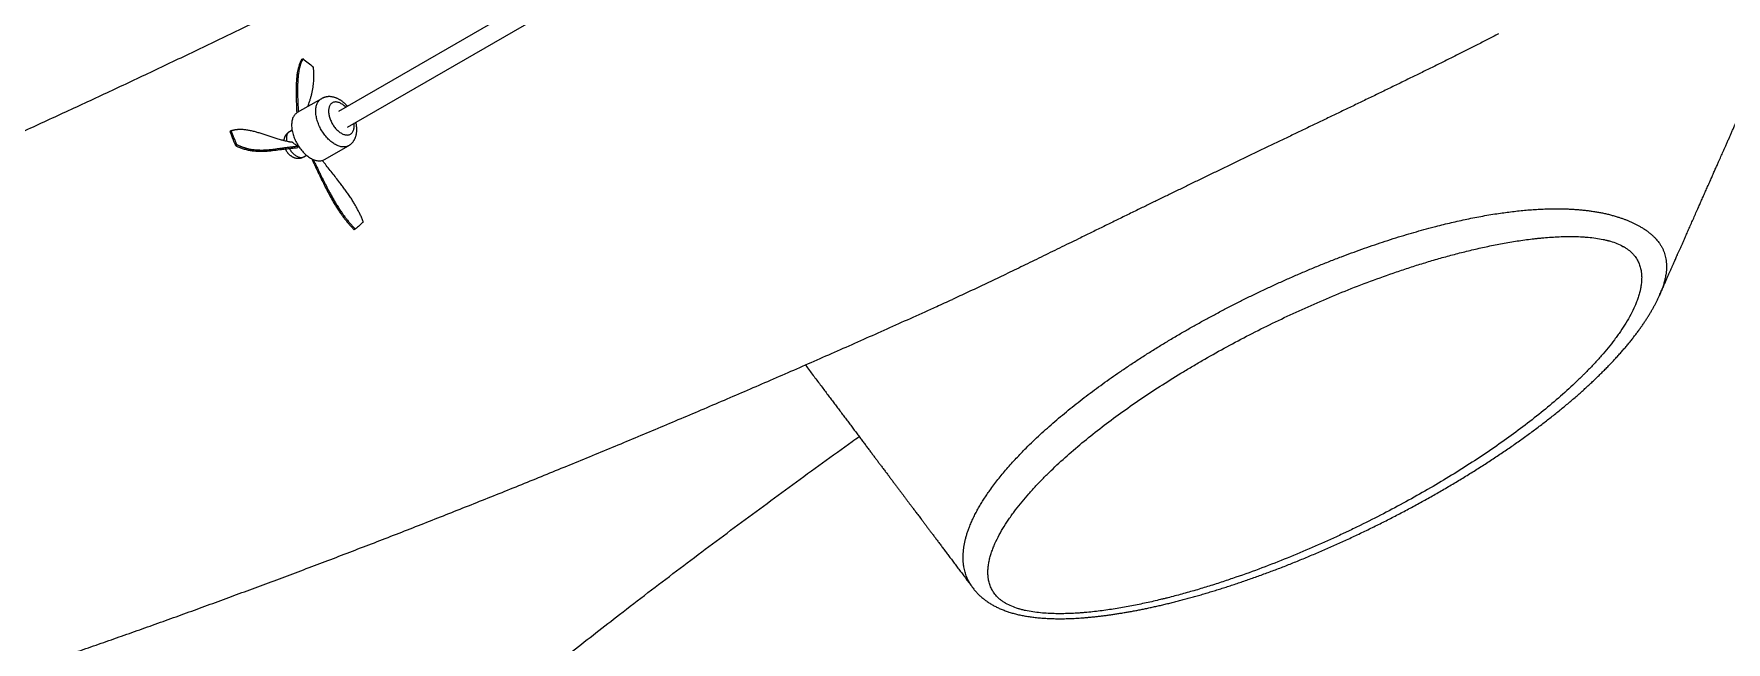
# Model space of a CAD drawing. Header units: millimetres. Extents: x 0 to 594, y 0 to 420.
# Drawn here: x 371.23 to 418, y 119.73 to 136.55 of the extents above; entities that cross this region are included whole.
import ezdxf

# ---------------------------------------------------------------- set-up
doc = ezdxf.new("R2010")
doc.units = ezdxf.units.MM

msp = doc.modelspace()

# ---------------------------------------------------------------- linework, layer by layer
at = {"color": 7, "linetype": 'Continuous', "lineweight": 25}
for p, q in [((386.891, 138.583), (379.646, 134.401)), ((379.896, 133.968), (387.156, 138.159)), ((378.669, 135.861), (378.631, 135.842)), ((379.177, 134.756), (378.509, 134.371)), ((376.689, 133.874), (376.655, 133.85)), ((378.367, 133.884), (378.292, 133.841)), ((376.845, 133.478), (376.811, 133.454)), ((378.537, 133.44), (378.522, 133.403)), ((379.259, 133.072), (379.927, 133.457)), ((378.692, 133.148), (378.767, 133.192)), ((380.119, 131.154), (380.086, 131.135)), ((416.154, 129.318), (416.153, 129.317)), ((397.181, 121.233), (397.18, 121.234))]:
    msp.add_line(p, q, dxfattribs=at)
at = {"color": 7, "linetype": 'Continuous', "lineweight": 25, "flags": 128}
for points in [[(379.062, 134.156), (379.053, 134.189), (379.045, 134.222), (379.038, 134.254), (379.032, 134.286), (379.028, 134.318), (379.025, 134.349), (379.023, 134.38), (379.022, 134.41), (379.023, 134.439), (379.024, 134.468), (379.027, 134.495), (379.031, 134.522), (379.037, 134.548), (379.043, 134.573), (379.051, 134.596), (379.06, 134.619), (379.07, 134.64), (379.082, 134.66), (379.094, 134.679), (379.107, 134.697), (379.122, 134.713), (379.137, 134.728), (379.154, 134.741), (379.171, 134.753), (379.177, 134.756)], [(378.509, 134.371), (378.503, 134.367), (378.485, 134.355), (378.469, 134.342), (378.454, 134.327), (378.439, 134.311), (378.426, 134.294), (378.413, 134.275), (378.402, 134.255), (378.392, 134.233), (378.383, 134.211), (378.375, 134.187), (378.369, 134.162), (378.363, 134.136), (378.359, 134.11), (378.356, 134.082), (378.354, 134.053), (378.354, 134.024), (378.355, 133.994), (378.357, 133.963), (378.36, 133.932), (378.364, 133.9), (378.37, 133.868), (378.377, 133.836), (378.385, 133.803), (378.394, 133.77), (378.404, 133.737), (378.416, 133.704), (378.428, 133.671), (378.442, 133.638), (378.457, 133.605), (378.472, 133.573), (378.489, 133.541), (378.507, 133.509), (378.525, 133.478), (378.544, 133.447), (378.564, 133.417), (378.585, 133.388), (378.607, 133.359), (378.629, 133.332), (378.652, 133.305), (378.675, 133.279), (378.699, 133.254), (378.723, 133.231), (378.748, 133.208), (378.772, 133.187), (378.798, 133.167), (378.823, 133.148), (378.849, 133.131), (378.874, 133.115), (378.9, 133.1), (378.925, 133.087), (378.951, 133.075), (378.976, 133.065), (379.001, 133.056), (379.026, 133.049), (379.051, 133.044), (379.075, 133.04), (379.098, 133.037), (379.122, 133.036), (379.144, 133.037), (379.166, 133.04), (379.188, 133.044), (379.208, 133.049), (379.228, 133.056), (379.247, 133.065), (379.259, 133.072)], [(379.852, 134.52), (379.85, 134.523), (379.83, 134.542), (379.81, 134.56), (379.789, 134.576), (379.769, 134.592), (379.748, 134.606), (379.727, 134.618), (379.706, 134.63), (379.685, 134.639), (379.664, 134.648), (379.644, 134.654), (379.624, 134.659), (379.604, 134.663), (379.585, 134.665), (379.566, 134.665), (379.547, 134.664), (379.53, 134.661), (379.513, 134.657), (379.497, 134.651), (379.481, 134.643), (379.467, 134.634), (379.453, 134.623), (379.441, 134.611), (379.429, 134.598), (379.418, 134.583), (379.409, 134.567), (379.401, 134.549), (379.394, 134.531), (379.388, 134.511), (379.383, 134.49), (379.379, 134.469), (379.377, 134.446), (379.376, 134.422), (379.376, 134.398), (379.377, 134.373), (379.38, 134.348), (379.384, 134.322), (379.389, 134.295), (379.395, 134.269), (379.402, 134.242)], [(379.402, 134.242), (379.411, 134.215), (379.421, 134.188), (379.431, 134.161), (379.443, 134.134), (379.456, 134.107), (379.47, 134.081), (379.485, 134.055), (379.5, 134.03), (379.516, 134.006), (379.534, 133.982), (379.551, 133.959), (379.57, 133.936), (379.589, 133.915), (379.608, 133.895), (379.628, 133.876), (379.648, 133.858), (379.669, 133.841), (379.69, 133.826), (379.711, 133.812), (379.731, 133.799), (379.752, 133.788), (379.773, 133.778), (379.794, 133.77), (379.814, 133.763), (379.835, 133.758), (379.854, 133.755), (379.874, 133.753), (379.893, 133.752), (379.911, 133.754), (379.929, 133.757), (379.946, 133.761), (379.962, 133.767), (379.977, 133.775), (379.992, 133.784), (380.005, 133.794), (380.018, 133.806), (380.029, 133.82), (380.04, 133.835), (380.049, 133.851), (380.058, 133.868), (380.065, 133.887), (380.071, 133.907), (380.076, 133.927), (380.079, 133.949), (380.082, 133.972), (380.083, 133.995), (380.083, 134.02), (380.081, 134.045), (380.079, 134.07), (380.078, 134.073)], [(378.292, 133.841), (378.284, 133.836), (378.271, 133.826), (378.26, 133.816), (378.25, 133.803), (378.241, 133.79), (378.232, 133.775), (378.225, 133.758), (378.22, 133.741), (378.215, 133.722), (378.212, 133.703), (378.21, 133.682), (378.209, 133.661), (378.209, 133.639), (378.211, 133.616), (378.214, 133.593), (378.216, 133.584)], [(379.927, 133.457), (379.916, 133.451), (379.896, 133.442), (379.877, 133.435), (379.856, 133.429), (379.835, 133.425), (379.813, 133.423), (379.79, 133.422), (379.767, 133.423), (379.743, 133.425), (379.719, 133.429), (379.694, 133.435), (379.67, 133.442), (379.644, 133.451), (379.619, 133.461), (379.594, 133.473), (379.568, 133.486), (379.542, 133.5), (379.517, 133.516), (379.491, 133.534), (379.466, 133.553), (379.441, 133.573), (379.416, 133.594), (379.391, 133.617), (379.367, 133.64), (379.343, 133.665), (379.32, 133.691), (379.297, 133.717), (379.275, 133.745), (379.253, 133.774), (379.233, 133.803), (379.213, 133.833), (379.193, 133.864), (379.175, 133.895), (379.157, 133.926), (379.141, 133.959), (379.125, 133.991), (379.11, 134.024), (379.097, 134.057), (379.084, 134.09), (379.073, 134.123), (379.062, 134.156)], [(378.291, 133.38), (378.293, 133.376), (378.307, 133.354), (378.322, 133.331), (378.337, 133.31), (378.354, 133.289), (378.37, 133.27), (378.388, 133.251), (378.405, 133.233), (378.424, 133.217), (378.442, 133.202), (378.461, 133.188), (378.48, 133.175), (378.499, 133.164), (378.517, 133.154), (378.536, 133.146), (378.555, 133.14), (378.573, 133.135), (378.591, 133.131), (378.608, 133.13), (378.625, 133.13), (378.642, 133.131), (378.657, 133.134), (378.672, 133.139), (378.686, 133.145), (378.692, 133.148)]]:
    msp.add_lwpolyline(points, dxfattribs=at)
at = {"color": 7, "linetype": 'Continuous', "lineweight": 25}
for points, knots in [([(360.705, 129.445), (360.779, 129.475), (361.037, 129.579), (361.48, 129.759), (362.032, 129.985), (362.589, 130.215), (363.148, 130.447), (363.711, 130.683), (364.278, 130.922), (364.847, 131.164), (365.42, 131.408), (365.995, 131.656), (366.574, 131.907), (367.155, 132.161), (367.739, 132.418), (368.326, 132.677), (368.915, 132.939), (369.506, 133.204), (370.1, 133.472), (370.696, 133.743), (371.294, 134.016), (371.893, 134.292), (372.495, 134.57), (373.099, 134.851), (373.704, 135.135), (374.31, 135.42), (374.918, 135.709), (375.527, 135.999), (376.137, 136.292), (376.748, 136.587), (377.361, 136.884), (377.973, 137.184), (378.587, 137.485), (379.201, 137.788), (379.815, 138.094), (380.43, 138.401), (381.045, 138.71), (381.659, 139.021), (382.274, 139.334), (382.889, 139.648), (383.503, 139.964), (384.116, 140.281), (384.729, 140.6), (385.341, 140.92), (385.953, 141.242), (386.563, 141.564), (387.172, 141.888), (387.78, 142.213), (388.386, 142.539), (388.991, 142.866), (389.594, 143.194), (390.196, 143.523), (390.796, 143.853), (391.393, 144.183), (391.989, 144.514), (392.582, 144.845), (393.173, 145.177), (393.761, 145.51), (394.347, 145.842), (394.93, 146.175), (395.511, 146.508), (396.088, 146.842), (396.662, 147.175), (397.234, 147.509), (397.802, 147.842), (398.367, 148.175), (398.928, 148.508), (399.464, 148.828), (399.812, 149.037), (399.974, 149.135)], [0, 0, 0, 0, 0.0055, 0.018967, 0.032538, 0.046211, 0.059985, 0.073857, 0.087826, 0.10189, 0.116046, 0.130292, 0.144626, 0.159045, 0.173548, 0.188132, 0.202794, 0.217531, 0.232343, 0.247224, 0.262174, 0.27719, 0.292268, 0.307406, 0.322601, 0.337851, 0.353153, 0.368503, 0.383898, 0.399337, 0.414815, 0.430331, 0.44588, 0.46146, 0.477068, 0.4927, 0.508354, 0.524027, 0.539715, 0.555415, 0.571124, 0.586839, 0.602558, 0.618275, 0.633988, 0.649694, 0.665389, 0.681069, 0.696733, 0.712376, 0.727997, 0.743591, 0.759155, 0.774687, 0.790183, 0.805641, 0.821057, 0.836429, 0.851753, 0.867027, 0.882247, 0.897411, 0.912517, 0.927561, 0.94254, 0.957452, 0.972294, 0.987064, 1, 1, 1, 1]), ([(411.707, 136.549), (411.694, 136.542), (411.579, 136.483), (411.365, 136.372), (411.064, 136.219), (410.765, 136.067), (410.459, 135.914), (410.148, 135.758), (409.83, 135.601), (409.514, 135.445), (409.193, 135.288), (408.867, 135.129), (408.536, 134.968), (408.207, 134.808), (407.879, 134.651), (407.555, 134.494), (407.232, 134.338), (406.911, 134.184), (406.591, 134.031), (406.272, 133.877), (405.954, 133.724), (405.637, 133.573), (405.325, 133.422), (405.017, 133.274), (404.712, 133.127), (404.41, 132.982), (404.11, 132.837), (403.813, 132.693), (403.518, 132.551), (403.225, 132.409), (402.934, 132.267), (402.645, 132.127), (402.357, 131.987), (402.072, 131.848), (401.771, 131.701), (401.456, 131.547), (401.127, 131.386), (400.802, 131.226), (400.481, 131.069), (400.18, 130.921), (399.901, 130.784), (399.641, 130.657), (399.383, 130.531), (399.129, 130.407), (398.878, 130.284), (398.63, 130.163), (398.386, 130.045), (398.145, 129.928), (397.907, 129.814), (397.673, 129.702), (397.441, 129.592), (397.213, 129.484), (396.989, 129.379), (396.789, 129.287), (396.667, 129.231), (396.616, 129.208)], [0, 0, 0, 0, 0.002303, 0.019081, 0.035861, 0.052642, 0.06942, 0.087415, 0.105412, 0.12341, 0.141406, 0.160565, 0.179727, 0.19889, 0.21805, 0.237207, 0.256366, 0.275526, 0.294683, 0.314111, 0.33354, 0.352969, 0.372396, 0.391551, 0.410707, 0.429864, 0.449019, 0.468173, 0.487328, 0.506484, 0.525638, 0.544962, 0.564287, 0.583612, 0.602936, 0.625929, 0.648925, 0.671922, 0.694918, 0.717911, 0.737162, 0.756416, 0.775671, 0.794926, 0.81418, 0.83343, 0.852586, 0.871742, 0.890899, 0.910054, 0.929211, 0.948369, 0.967527, 0.986683, 1, 1, 1, 1]), ([(378.631, 135.842), (378.62, 135.823), (378.6, 135.785), (378.575, 135.723), (378.553, 135.657), (378.534, 135.588), (378.518, 135.515), (378.505, 135.435), (378.494, 135.347), (378.486, 135.25), (378.481, 135.152), (378.479, 135.051), (378.478, 134.936), (378.48, 134.806), (378.484, 134.661), (378.489, 134.516), (378.493, 134.416), (378.496, 134.366), (378.496, 134.362)], [0, 0, 0, 0, 0.05314, 0.105989, 0.158714, 0.211457, 0.26434, 0.317439, 0.381166, 0.444776, 0.508374, 0.572023, 0.635733, 0.724947, 0.814157, 0.903373, 0.992561, 1, 1, 1, 1]), ([(378.669, 135.861), (378.659, 135.842), (378.639, 135.804), (378.613, 135.741), (378.591, 135.676), (378.573, 135.606), (378.557, 135.534), (378.544, 135.453), (378.533, 135.365), (378.525, 135.268), (378.521, 135.17), (378.518, 135.069), (378.518, 134.954), (378.52, 134.824), (378.525, 134.678), (378.531, 134.534), (378.536, 134.436), (378.539, 134.388), (378.539, 134.388)], [0, 0, 0, 0, 0.053472, 0.106653, 0.159709, 0.212784, 0.266002, 0.319438, 0.383571, 0.447588, 0.511594, 0.57565, 0.639765, 0.729535, 0.819272, 0.908954, 0.998475, 1, 1, 1, 1]), ([(378.808, 134.543), (378.81, 134.549), (378.825, 134.592), (378.848, 134.664), (378.877, 134.759), (378.9, 134.844), (378.92, 134.931), (378.938, 135.021), (378.952, 135.108), (378.962, 135.193), (378.968, 135.274), (378.971, 135.358), (378.971, 135.444), (378.967, 135.533), (378.962, 135.594), (378.959, 135.624)], [0, 0, 0, 0, 0.017531, 0.143401, 0.229219, 0.315075, 0.401045, 0.48713, 0.572799, 0.643887, 0.714807, 0.785697, 0.856722, 0.92808, 1, 1, 1, 1]), ([(379.898, 134.546), (379.898, 134.547), (379.89, 134.555), (379.875, 134.572), (379.851, 134.597), (379.827, 134.62), (379.802, 134.643), (379.776, 134.664), (379.75, 134.684), (379.723, 134.703), (379.696, 134.721), (379.668, 134.737), (379.639, 134.752), (379.61, 134.766), (379.581, 134.778), (379.552, 134.788), (379.523, 134.796), (379.494, 134.803), (379.465, 134.808), (379.436, 134.812), (379.408, 134.813), (379.38, 134.813), (379.352, 134.812), (379.326, 134.808), (379.299, 134.803), (379.273, 134.797), (379.248, 134.789), (379.224, 134.78), (379.201, 134.769), (379.185, 134.761), (379.178, 134.756), (379.177, 134.756)], [0, 0, 0, 0, 0.0004488, 0.0389451, 0.0775777, 0.1163594, 0.1552978, 0.1943938, 0.2336392, 0.2730134, 0.3124815, 0.3519795, 0.3914235, 0.4307241, 0.4697832, 0.5085019, 0.5467904, 0.5845758, 0.621808, 0.6584618, 0.6945349, 0.7300445, 0.7650229, 0.7995127, 0.8335633, 0.867228, 0.9005617, 0.9336205, 0.9664602, 0.9991367, 1, 1, 1, 1]), ([(416.154, 129.318), (416.159, 129.329), (416.18, 129.377), (416.217, 129.46), (416.263, 129.564), (416.307, 129.664), (416.349, 129.757), (416.388, 129.846), (416.425, 129.93), (416.46, 130.009), (416.493, 130.084), (416.525, 130.155), (416.554, 130.221), (416.581, 130.282), (416.606, 130.338), (416.628, 130.389), (416.653, 130.446), (416.682, 130.512), (416.716, 130.588), (416.751, 130.667), (416.787, 130.749), (416.825, 130.833), (416.863, 130.92), (416.909, 131.023), (416.962, 131.142), (417.022, 131.278), (417.084, 131.419), (417.148, 131.563), (417.208, 131.7), (417.266, 131.829), (417.319, 131.951), (417.374, 132.074), (417.429, 132.2), (417.486, 132.327), (417.542, 132.453), (417.596, 132.576), (417.648, 132.693), (417.697, 132.804), (417.744, 132.91), (417.785, 133.003), (417.821, 133.085), (417.853, 133.156), (417.884, 133.226), (417.915, 133.296), (417.945, 133.365), (417.979, 133.442), (418.016, 133.525), (418.057, 133.616), (418.097, 133.707), (418.137, 133.797), (418.178, 133.889), (418.22, 133.985), (418.265, 134.086), (418.31, 134.189), (418.357, 134.294), (418.403, 134.399), (418.452, 134.509), (418.502, 134.622), (418.553, 134.737), (418.6, 134.844), (418.63, 134.912), (418.644, 134.942)], [0, 0, 0, 0, 0.005938, 0.025433, 0.044053, 0.061801, 0.07838, 0.094117, 0.109011, 0.12306, 0.136528, 0.149116, 0.160826, 0.171657, 0.181608, 0.190681, 0.198875, 0.212082, 0.225616, 0.239647, 0.254174, 0.269199, 0.28472, 0.300738, 0.323998, 0.348228, 0.373223, 0.398884, 0.42521, 0.446362, 0.467925, 0.489898, 0.512283, 0.53477, 0.557683, 0.579559, 0.600396, 0.620194, 0.638954, 0.656674, 0.669868, 0.682465, 0.694892, 0.707257, 0.719561, 0.731802, 0.748099, 0.764284, 0.780358, 0.796321, 0.812475, 0.829532, 0.847522, 0.866445, 0.884418, 0.903158, 0.922666, 0.942942, 0.963623, 0.984092, 1, 1, 1, 1]), ([(376.811, 133.454), (376.805, 133.469), (376.776, 133.533), (376.735, 133.632), (376.696, 133.732), (376.672, 133.8), (376.661, 133.832), (376.655, 133.85)], [0.54077607, 0.54077607, 0.54077607, 0.54077607, 0.54761905, 0.57142857, 0.58823529, 0.5952381, 0.60374723, 0.60374723, 0.60374723, 0.60374723]), ([(376.689, 133.874), (376.691, 133.874), (376.694, 133.875), (376.699, 133.877), (376.704, 133.879), (376.709, 133.88), (376.713, 133.882), (376.718, 133.883), (376.723, 133.885), (376.728, 133.886), (376.733, 133.887), (376.738, 133.889), (376.743, 133.89), (376.748, 133.891), (376.753, 133.893), (376.758, 133.894), (376.763, 133.895), (376.768, 133.896), (376.773, 133.897), (376.778, 133.898), (376.783, 133.899), (376.788, 133.9), (376.793, 133.901), (376.798, 133.902), (376.803, 133.903), (376.808, 133.903), (376.813, 133.904), (376.818, 133.905), (376.823, 133.906), (376.829, 133.906), (376.834, 133.907), (376.839, 133.907), (376.844, 133.908), (376.849, 133.908), (376.854, 133.909), (376.859, 133.909), (376.878, 133.911), (376.911, 133.913), (376.959, 133.912), (377.008, 133.91), (377.057, 133.906), (377.108, 133.899), (377.16, 133.89), (377.211, 133.88), (377.282, 133.865), (377.37, 133.842), (377.478, 133.81), (377.587, 133.775), (377.698, 133.738), (377.808, 133.701), (377.922, 133.664), (378.032, 133.63), (378.127, 133.604), (378.2, 133.587), (378.248, 133.577), (378.285, 133.57), (378.308, 133.566), (378.325, 133.564), (378.337, 133.562), (378.349, 133.561), (378.36, 133.559), (378.367, 133.559), (378.371, 133.558)], [0, 0, 0, 0, 0.003666, 0.007325, 0.010979, 0.014628, 0.01827, 0.021908, 0.025539, 0.029166, 0.032787, 0.036403, 0.040014, 0.043619, 0.04722, 0.050816, 0.054407, 0.057993, 0.061574, 0.065151, 0.068723, 0.07229, 0.075853, 0.079412, 0.082967, 0.086517, 0.090063, 0.093604, 0.097142, 0.100676, 0.104206, 0.107731, 0.111253, 0.114772, 0.118286, 0.121797, 0.125305, 0.156639, 0.187807, 0.218843, 0.249777, 0.281324, 0.312753, 0.344085, 0.375339, 0.438554, 0.500823, 0.564639, 0.626264, 0.691105, 0.751587, 0.8181, 0.876408, 0.909066, 0.93845, 0.954405, 0.969308, 0.975848, 0.982188, 0.988326, 0.994263, 1, 1, 1, 1]), ([(378.292, 133.841), (378.291, 133.841), (378.285, 133.837), (378.272, 133.829), (378.255, 133.816), (378.238, 133.802), (378.223, 133.787), (378.209, 133.771), (378.196, 133.754), (378.184, 133.736), (378.174, 133.717), (378.164, 133.698), (378.156, 133.678), (378.149, 133.657), (378.144, 133.635), (378.14, 133.617), (378.139, 133.606), (378.139, 133.602)], [0, 0, 0, 0, 0.003939, 0.077568, 0.150829, 0.223798, 0.296563, 0.369221, 0.441873, 0.514629, 0.587609, 0.660946, 0.734782, 0.809271, 0.884574, 0.960848, 1, 1, 1, 1]), ([(379.927, 133.457), (379.928, 133.458), (379.936, 133.462), (379.951, 133.471), (379.971, 133.486), (379.991, 133.502), (380.01, 133.52), (380.028, 133.538), (380.045, 133.558), (380.061, 133.578), (380.075, 133.6), (380.089, 133.623), (380.101, 133.647), (380.113, 133.671), (380.122, 133.697), (380.131, 133.724), (380.139, 133.751), (380.145, 133.78), (380.15, 133.809), (380.153, 133.839), (380.155, 133.87), (380.156, 133.901), (380.156, 133.933), (380.154, 133.965), (380.15, 133.997), (380.146, 134.03), (380.14, 134.063), (380.134, 134.087), (380.131, 134.101), (380.13, 134.103)], [0, 0, 0, 0, 0.002307, 0.038413, 0.074456, 0.110489, 0.146575, 0.182779, 0.219164, 0.255796, 0.292739, 0.330057, 0.367809, 0.406052, 0.444832, 0.484185, 0.524131, 0.56467, 0.605779, 0.647413, 0.689505, 0.731972, 0.774722, 0.817662, 0.860705, 0.903764, 0.946779, 0.989713, 1, 1, 1, 1]), ([(376.811, 133.454), (376.889, 133.417), (376.966, 133.388), (377.078, 133.354), (377.115, 133.345), (377.189, 133.329), (377.225, 133.322), (377.334, 133.307), (377.404, 133.303), (377.542, 133.301), (377.61, 133.304), (377.743, 133.315), (377.809, 133.322), (377.941, 133.338), (378.007, 133.347), (378.109, 133.36), (378.143, 133.364), (378.212, 133.372), (378.247, 133.375), (378.32, 133.383), (378.357, 133.386), (378.416, 133.392), (378.436, 133.394), (378.478, 133.398), (378.5, 133.4), (378.522, 133.403)], [0, 0, 0, 0, 0.0631538, 0.0631538, 0.0947307, 0.0947307, 0.1263076, 0.1263076, 0.1894613, 0.1894613, 0.2526151, 0.2526151, 0.3157689, 0.3157689, 0.3789227, 0.3789227, 0.4104996, 0.4104996, 0.4420765, 0.4420765, 0.4736534, 0.4736534, 0.4894418, 0.4894418, 0.5052302, 0.5052302, 0.5052302, 0.5052302]), ([(378.537, 133.44), (378.536, 133.44), (378.532, 133.44), (378.528, 133.439), (378.523, 133.438), (378.519, 133.438), (378.514, 133.437), (378.509, 133.437), (378.504, 133.436), (378.5, 133.435), (378.495, 133.435), (378.49, 133.434), (378.485, 133.434), (378.481, 133.433), (378.468, 133.432), (378.447, 133.429), (378.418, 133.426), (378.39, 133.422), (378.363, 133.419), (378.336, 133.416), (378.3, 133.411), (378.256, 133.406), (378.206, 133.399), (378.155, 133.393), (378.105, 133.386), (378.055, 133.379), (378.006, 133.372), (377.956, 133.365), (377.908, 133.359), (377.858, 133.352), (377.811, 133.346), (377.76, 133.341), (377.719, 133.337), (377.683, 133.334), (377.658, 133.333), (377.633, 133.331), (377.599, 133.329), (377.556, 133.328), (377.504, 133.328), (377.454, 133.329), (377.401, 133.331), (377.348, 133.336), (377.294, 133.342), (377.24, 133.351), (377.194, 133.359), (377.158, 133.368), (377.13, 133.374), (377.102, 133.382), (377.079, 133.388), (377.061, 133.394), (377.048, 133.398), (377.034, 133.402), (377.021, 133.407), (377.008, 133.411), (376.994, 133.416), (376.981, 133.421), (376.967, 133.426), (376.954, 133.431), (376.94, 133.437), (376.927, 133.442), (376.913, 133.448), (376.9, 133.454), (376.886, 133.46), (376.873, 133.466), (376.859, 133.472), (376.85, 133.476), (376.845, 133.478)], [0, 0, 0, 0, 0.002196, 0.004414, 0.006653, 0.008916, 0.011201, 0.013509, 0.01584, 0.018195, 0.020573, 0.022975, 0.025401, 0.027851, 0.030325, 0.045045, 0.06078, 0.07562, 0.091444, 0.106404, 0.122301, 0.153316, 0.184456, 0.214135, 0.247007, 0.276814, 0.309751, 0.339476, 0.372558, 0.401847, 0.435396, 0.462585, 0.498255, 0.513969, 0.52969, 0.545239, 0.561104, 0.594133, 0.623871, 0.656062, 0.686616, 0.718541, 0.749469, 0.78118, 0.812264, 0.828014, 0.843674, 0.859247, 0.874738, 0.882102, 0.889464, 0.896825, 0.904185, 0.911545, 0.918905, 0.926265, 0.933626, 0.940988, 0.948353, 0.95572, 0.96309, 0.970463, 0.97784, 0.985221, 0.992608, 1, 1, 1, 1]), ([(378.179, 133.368), (378.182, 133.361), (378.189, 133.347), (378.201, 133.325), (378.214, 133.303), (378.229, 133.282), (378.244, 133.262), (378.261, 133.242), (378.279, 133.223), (378.298, 133.205), (378.318, 133.189), (378.339, 133.173), (378.36, 133.159), (378.382, 133.147), (378.403, 133.137), (378.424, 133.128), (378.445, 133.121), (378.467, 133.116), (378.489, 133.111), (378.511, 133.109), (378.535, 133.107), (378.558, 133.108), (378.581, 133.11), (378.603, 133.114), (378.625, 133.119), (378.646, 133.126), (378.667, 133.135), (378.682, 133.142), (378.69, 133.147), (378.692, 133.148)], [0, 0, 0, 0, 0.034893, 0.07458, 0.114356, 0.154281, 0.194422, 0.234851, 0.275619, 0.316743, 0.358188, 0.399838, 0.441491, 0.482948, 0.519716, 0.555953, 0.591668, 0.626897, 0.661688, 0.69995, 0.737743, 0.775011, 0.811799, 0.848157, 0.88413, 0.919762, 0.955094, 0.990167, 1, 1, 1, 1]), ([(378.371, 133.558), (378.395, 133.537), (378.42, 133.517), (378.476, 133.477), (378.506, 133.458), (378.537, 133.44)], [0.3317162, 0.3317162, 0.3317162, 0.3317162, 0.4246652, 0.4246652, 0.5176143, 0.5176143, 0.5176143, 0.5176143]), ([(378.91, 133.095), (378.914, 133.087), (378.931, 133.049), (378.963, 132.981), (379.005, 132.891), (379.048, 132.801), (379.09, 132.711), (379.145, 132.596), (379.213, 132.457), (379.294, 132.294), (379.37, 132.149), (379.438, 132.022), (379.5, 131.914), (379.564, 131.807), (379.63, 131.702), (379.695, 131.604), (379.758, 131.515), (379.819, 131.434), (379.883, 131.355), (379.948, 131.279), (380.016, 131.205), (380.062, 131.159), (380.086, 131.135)], [0, 0, 0, 0, 0.011193, 0.054257, 0.097311, 0.140369, 0.183438, 0.226519, 0.305523, 0.384517, 0.463455, 0.517253, 0.571061, 0.624928, 0.678857, 0.732515, 0.777036, 0.821446, 0.865833, 0.910302, 0.954977, 1, 1, 1, 1]), ([(378.949, 133.076), (378.963, 133.048), (378.99, 132.991), (379.033, 132.905), (379.076, 132.816), (379.119, 132.726), (379.175, 132.612), (379.243, 132.474), (379.325, 132.311), (379.401, 132.167), (379.47, 132.041), (379.532, 131.932), (379.596, 131.825), (379.662, 131.72), (379.727, 131.623), (379.791, 131.534), (379.852, 131.453), (379.916, 131.374), (379.981, 131.298), (380.049, 131.224), (380.096, 131.178), (380.119, 131.154)], [0, 0, 0, 0, 0.040271, 0.083662, 0.12715, 0.170711, 0.214329, 0.294401, 0.374539, 0.45467, 0.509304, 0.563962, 0.618693, 0.673496, 0.728034, 0.77329, 0.81844, 0.86357, 0.908786, 0.954214, 1, 1, 1, 1]), ([(380.333, 131.359), (380.32, 131.391), (380.294, 131.456), (380.251, 131.552), (380.204, 131.646), (380.155, 131.739), (380.103, 131.831), (380.045, 131.928), (379.98, 132.028), (379.91, 132.132), (379.837, 132.234), (379.763, 132.334), (379.677, 132.447), (379.581, 132.57), (379.473, 132.705), (379.366, 132.84), (379.277, 132.955), (379.224, 133.025), (379.206, 133.049)], [0, 0, 0, 0, 0.0511155, 0.1019526, 0.1526701, 0.2034056, 0.2542777, 0.3053588, 0.3666651, 0.427861, 0.4890457, 0.550279, 0.6115674, 0.6973814, 0.7831629, 0.8688923, 0.9544674, 1, 1, 1, 1]), ([(397.18, 121.234), (397.173, 121.242), (397.15, 121.273), (397.114, 121.327), (397.074, 121.396), (397.04, 121.464), (397.011, 121.531), (396.986, 121.6), (396.964, 121.669), (396.946, 121.739), (396.931, 121.817), (396.919, 121.903), (396.912, 121.997), (396.91, 122.091), (396.913, 122.185), (396.921, 122.278), (396.933, 122.371), (396.95, 122.464), (396.971, 122.558), (396.996, 122.653), (397.025, 122.75), (397.058, 122.846), (397.099, 122.952), (397.147, 123.068), (397.206, 123.194), (397.269, 123.318), (397.337, 123.442), (397.409, 123.564), (397.485, 123.686), (397.565, 123.807), (397.656, 123.938), (397.758, 124.079), (397.873, 124.228), (397.993, 124.376), (398.117, 124.523), (398.246, 124.669), (398.378, 124.814), (398.514, 124.957), (398.669, 125.114), (398.844, 125.285), (399.039, 125.469), (399.24, 125.652), (399.446, 125.832), (399.656, 126.01), (399.871, 126.187), (400.09, 126.361), (400.313, 126.534), (400.539, 126.704), (400.77, 126.873), (401.004, 127.04), (401.251, 127.211), (401.51, 127.386), (401.783, 127.565), (402.06, 127.743), (402.341, 127.917), (402.626, 128.09), (402.909, 128.257), (403.189, 128.418), (403.467, 128.574), (403.747, 128.727), (404.031, 128.878), (404.318, 129.028), (404.608, 129.175), (404.901, 129.319), (405.198, 129.462), (405.497, 129.602), (405.8, 129.739), (406.106, 129.874), (406.416, 130.007), (406.728, 130.137), (407.044, 130.263), (407.35, 130.382), (407.644, 130.492), (407.928, 130.595), (408.214, 130.695), (408.504, 130.793), (408.796, 130.887), (409.084, 130.976), (409.366, 131.06), (409.644, 131.138), (409.901, 131.207), (410.136, 131.267), (410.349, 131.319), (410.564, 131.369), (410.781, 131.416), (410.999, 131.461), (411.219, 131.503), (411.44, 131.542), (411.651, 131.576), (411.852, 131.605), (412.041, 131.63), (412.232, 131.652), (412.424, 131.671), (412.613, 131.687), (412.799, 131.699), (412.982, 131.708), (413.166, 131.713), (413.33, 131.714), (413.475, 131.712), (413.6, 131.708), (413.726, 131.703), (413.851, 131.695), (413.977, 131.684), (414.098, 131.672), (414.215, 131.657), (414.327, 131.641), (414.439, 131.623), (414.55, 131.602), (414.66, 131.579), (414.77, 131.553), (414.879, 131.524), (414.98, 131.494), (415.072, 131.464), (415.156, 131.435), (415.239, 131.404), (415.32, 131.371), (415.399, 131.336), (415.477, 131.299), (415.552, 131.261), (415.628, 131.218), (415.706, 131.171), (415.784, 131.119), (415.857, 131.065), (415.925, 131.009), (415.989, 130.951), (416.042, 130.898), (416.085, 130.848), (416.121, 130.804), (416.159, 130.751), (416.198, 130.69), (416.236, 130.62), (416.269, 130.548), (416.296, 130.474), (416.317, 130.399), (416.333, 130.321), (416.344, 130.237), (416.349, 130.15), (416.348, 130.062), (416.342, 129.973), (416.33, 129.884), (416.312, 129.788), (416.288, 129.686), (416.255, 129.577), (416.217, 129.468), (416.183, 129.382), (416.16, 129.332), (416.154, 129.318)], [0, 0, 0, 0, 0.001424, 0.005149, 0.008873, 0.012383, 0.015895, 0.019405, 0.022958, 0.026512, 0.030065, 0.034816, 0.03957, 0.044325, 0.049078, 0.053822, 0.058569, 0.063315, 0.068061, 0.073108, 0.078157, 0.083207, 0.088255, 0.094987, 0.101721, 0.108456, 0.115189, 0.12197, 0.128752, 0.135534, 0.142315, 0.15093, 0.159547, 0.168164, 0.176779, 0.185434, 0.19409, 0.202746, 0.211401, 0.222883, 0.234366, 0.245848, 0.257357, 0.268866, 0.280375, 0.291863, 0.303353, 0.314843, 0.326334, 0.337824, 0.349312, 0.362104, 0.374896, 0.387687, 0.400498, 0.41331, 0.426122, 0.438115, 0.450109, 0.462105, 0.474099, 0.486092, 0.498086, 0.510082, 0.522078, 0.534073, 0.546067, 0.558063, 0.570061, 0.582059, 0.594056, 0.606052, 0.6165, 0.626949, 0.637397, 0.647867, 0.658338, 0.668809, 0.678472, 0.688137, 0.6978, 0.705049, 0.712299, 0.719549, 0.726798, 0.73405, 0.741303, 0.748556, 0.755807, 0.7619, 0.767995, 0.77409, 0.780184, 0.786275, 0.792004, 0.797736, 0.803467, 0.809195, 0.813081, 0.816966, 0.820851, 0.824766, 0.828681, 0.832595, 0.836128, 0.839664, 0.843199, 0.846732, 0.850337, 0.853943, 0.857576, 0.861208, 0.864192, 0.867179, 0.870165, 0.873149, 0.876222, 0.879299, 0.882375, 0.885448, 0.889169, 0.892893, 0.896614, 0.900436, 0.904262, 0.908084, 0.910863, 0.913643, 0.916423, 0.920636, 0.92485, 0.929182, 0.933515, 0.937879, 0.942243, 0.947275, 0.95231, 0.957343, 0.962434, 0.967525, 0.972616, 0.978869, 0.985125, 0.991381, 0.997635, 1, 1, 1, 1]), ([(398.091, 120.802), (398.194, 120.743), (398.31, 120.695), (398.446, 120.653), (398.454, 120.65), (398.47, 120.646), (398.478, 120.643), (398.503, 120.637), (398.519, 120.632), (398.568, 120.619), (398.601, 120.611), (398.702, 120.59), (398.77, 120.577), (398.908, 120.556), (398.979, 120.548), (399.121, 120.534), (399.192, 120.529), (399.335, 120.521), (399.406, 120.519), (399.549, 120.517), (399.62, 120.517), (399.762, 120.519), (399.834, 120.521), (399.976, 120.528), (400.047, 120.532), (400.137, 120.538), (400.154, 120.539), (400.19, 120.542), (400.208, 120.543), (400.261, 120.548), (400.296, 120.551), (400.402, 120.561), (400.473, 120.568), (400.613, 120.583), (400.682, 120.592), (400.821, 120.61), (400.89, 120.62), (401.096, 120.65), (401.233, 120.673), (401.504, 120.721), (401.638, 120.747), (401.906, 120.802), (402.039, 120.831), (402.238, 120.877), (402.304, 120.893), (402.402, 120.917), (402.435, 120.925), (402.501, 120.941), (402.534, 120.949), (402.697, 120.99), (402.827, 121.025), (403.083, 121.095), (403.211, 121.131), (403.464, 121.205), (403.589, 121.243), (403.838, 121.32), (403.962, 121.36), (404.207, 121.441), (404.329, 121.482), (404.693, 121.607), (404.932, 121.693), (405.405, 121.871), (405.639, 121.963), (406.102, 122.15), (406.33, 122.246), (406.783, 122.443), (407.007, 122.543), (407.284, 122.671), (407.339, 122.697), (407.422, 122.736), (407.45, 122.749), (407.505, 122.775), (407.532, 122.788), (407.669, 122.853), (407.778, 122.906), (408.101, 123.065), (408.314, 123.172), (408.734, 123.39), (408.941, 123.501), (409.349, 123.724), (409.55, 123.838), (409.947, 124.067), (410.143, 124.183), (410.528, 124.418), (410.718, 124.537), (411.092, 124.778), (411.276, 124.9), (411.639, 125.147), (411.817, 125.272), (412.167, 125.524), (412.339, 125.652), (412.676, 125.912), (412.842, 126.043), (413.165, 126.309), (413.323, 126.444), (413.632, 126.718), (413.782, 126.857), (413.964, 127.033), (414, 127.069), (414.054, 127.122), (414.072, 127.14), (414.108, 127.175), (414.125, 127.193), (414.213, 127.283), (414.282, 127.355), (414.417, 127.5), (414.483, 127.573), (414.612, 127.72), (414.674, 127.794), (414.796, 127.943), (414.855, 128.018), (414.941, 128.131), (414.969, 128.169), (415.023, 128.246), (415.05, 128.284), (415.129, 128.399), (415.179, 128.476), (415.274, 128.63), (415.319, 128.708), (415.402, 128.865), (415.44, 128.944), (415.492, 129.063), (415.509, 129.103), (415.539, 129.183), (415.554, 129.224), (415.58, 129.304), (415.593, 129.345), (415.609, 129.406), (415.614, 129.427), (415.621, 129.458), (415.624, 129.468), (415.628, 129.488), (415.63, 129.499), (415.64, 129.55), (415.647, 129.591), (415.657, 129.674), (415.66, 129.715), (415.663, 129.798), (415.663, 129.839), (415.659, 129.901), (415.657, 129.922), (415.654, 129.953), (415.652, 129.963), (415.649, 129.984), (415.647, 129.994), (415.638, 130.045), (415.628, 130.086), (415.603, 130.167), (415.587, 130.207), (415.549, 130.286), (415.527, 130.325), (415.487, 130.382), (415.473, 130.402), (415.45, 130.43), (415.442, 130.439), (415.425, 130.458), (415.417, 130.467), (415.373, 130.512), (415.334, 130.547), (415.269, 130.596), (415.246, 130.612), (415.21, 130.635), (415.198, 130.643), (415.179, 130.654), (415.173, 130.658), (415.16, 130.666), (415.153, 130.669), (415.095, 130.702), (415.039, 130.728), (414.922, 130.775), (414.861, 130.796), (414.781, 130.82), (414.765, 130.824), (414.74, 130.831), (414.732, 130.833), (414.715, 130.837), (414.707, 130.84), (414.666, 130.85), (414.632, 130.858), (414.531, 130.879), (414.463, 130.891), (414.324, 130.91), (414.254, 130.919), (414.148, 130.928), (414.112, 130.931), (414.059, 130.935), (414.041, 130.936), (414.005, 130.938), (413.987, 130.939), (413.898, 130.943), (413.826, 130.945), (413.683, 130.947), (413.612, 130.946), (413.47, 130.943), (413.399, 130.941), (413.257, 130.934), (413.186, 130.93), (413.045, 130.92), (412.974, 130.914), (412.868, 130.904), (412.833, 130.9), (412.762, 130.893), (412.727, 130.889), (412.622, 130.877), (412.552, 130.868), (412.413, 130.85), (412.344, 130.84), (412.138, 130.809), (412.002, 130.786), (411.732, 130.738), (411.598, 130.712), (411.333, 130.657), (411.201, 130.628), (410.939, 130.567), (410.809, 130.535), (410.551, 130.47), (410.422, 130.436), (410.167, 130.366), (410.04, 130.33), (409.787, 130.256), (409.661, 130.218), (409.474, 130.159), (409.411, 130.14), (409.287, 130.1), (409.225, 130.08), (409.04, 130.019), (408.918, 129.978), (408.554, 129.852), (408.314, 129.765), (407.842, 129.588), (407.609, 129.496), (407.149, 129.31), (406.922, 129.214), (406.473, 129.019), (406.251, 128.92), (405.813, 128.717), (405.596, 128.613), (405.167, 128.403), (404.955, 128.296), (404.536, 128.079), (404.329, 127.969), (403.919, 127.744), (403.717, 127.63), (403.467, 127.486), (403.417, 127.457), (403.317, 127.398), (403.268, 127.369), (403.12, 127.281), (403.022, 127.223), (402.731, 127.045), (402.54, 126.925), (402.164, 126.683), (401.98, 126.561), (401.617, 126.314), (401.438, 126.189), (401.089, 125.936), (400.917, 125.809), (400.581, 125.55), (400.417, 125.42), (400.095, 125.155), (399.939, 125.022), (399.633, 124.751), (399.485, 124.614), (399.269, 124.405), (399.198, 124.335), (399.059, 124.194), (398.991, 124.123), (398.857, 123.98), (398.791, 123.907), (398.663, 123.762), (398.601, 123.688), (398.479, 123.54), (398.42, 123.466), (398.348, 123.371), (398.334, 123.352), (398.306, 123.314), (398.292, 123.295), (398.25, 123.238), (398.223, 123.2), (398.143, 123.085), (398.093, 123.008), (397.997, 122.853), (397.951, 122.774), (397.867, 122.617), (397.827, 122.537), (397.783, 122.437), (397.774, 122.417), (397.758, 122.377), (397.749, 122.357), (397.726, 122.297), (397.711, 122.256), (397.684, 122.176), (397.671, 122.135), (397.649, 122.054), (397.639, 122.014), (397.622, 121.932), (397.615, 121.891), (397.604, 121.81), (397.6, 121.769), (397.596, 121.687), (397.596, 121.645), (397.598, 121.583), (397.6, 121.563), (397.603, 121.532), (397.604, 121.521), (397.607, 121.501), (397.608, 121.49), (397.617, 121.438), (397.626, 121.397), (397.649, 121.315), (397.664, 121.275), (397.692, 121.214), (397.702, 121.194), (397.715, 121.17), (397.718, 121.165), (397.724, 121.155), (397.727, 121.15), (397.736, 121.135), (397.742, 121.125), (397.774, 121.077), (397.803, 121.039), (397.87, 120.966), (397.908, 120.931), (397.971, 120.881), (397.993, 120.865), (398.029, 120.841), (398.041, 120.833), (398.059, 120.821), (398.069, 120.816), (398.078, 120.81), (398.085, 120.806), (398.088, 120.804), (398.091, 120.802)], [0, 0, 0, 0, 0.007813, 0.007813, 0.008301, 0.008301, 0.008789, 0.008789, 0.009766, 0.009766, 0.011719, 0.011719, 0.015625, 0.015625, 0.019531, 0.019531, 0.023438, 0.023438, 0.027344, 0.027344, 0.03125, 0.03125, 0.035156, 0.035156, 0.039063, 0.039063, 0.040039, 0.040039, 0.041016, 0.041016, 0.042969, 0.042969, 0.046875, 0.046875, 0.050781, 0.050781, 0.054688, 0.054688, 0.0625, 0.0625, 0.070313, 0.070313, 0.078125, 0.078125, 0.082031, 0.082031, 0.083984, 0.083984, 0.085938, 0.085938, 0.09375, 0.09375, 0.101563, 0.101563, 0.109375, 0.109375, 0.117188, 0.117188, 0.125, 0.125, 0.140625, 0.140625, 0.15625, 0.15625, 0.171875, 0.171875, 0.1875, 0.1875, 0.191406, 0.191406, 0.193359, 0.193359, 0.195313, 0.195313, 0.203125, 0.203125, 0.21875, 0.21875, 0.234375, 0.234375, 0.25, 0.25, 0.265625, 0.265625, 0.28125, 0.28125, 0.296875, 0.296875, 0.3125, 0.3125, 0.328125, 0.328125, 0.34375, 0.34375, 0.359375, 0.359375, 0.375, 0.375, 0.378906, 0.378906, 0.380859, 0.380859, 0.382813, 0.382813, 0.390625, 0.390625, 0.398438, 0.398438, 0.40625, 0.40625, 0.414063, 0.414063, 0.417969, 0.417969, 0.421875, 0.421875, 0.429688, 0.429688, 0.4375, 0.4375, 0.445313, 0.445313, 0.449219, 0.449219, 0.453125, 0.453125, 0.457031, 0.457031, 0.458984, 0.458984, 0.459961, 0.459961, 0.460938, 0.460938, 0.464844, 0.464844, 0.46875, 0.46875, 0.472656, 0.472656, 0.474609, 0.474609, 0.475586, 0.475586, 0.476563, 0.476563, 0.480469, 0.480469, 0.484375, 0.484375, 0.488281, 0.488281, 0.490234, 0.490234, 0.491211, 0.491211, 0.492188, 0.492188, 0.496094, 0.496094, 0.498047, 0.498047, 0.499023, 0.499023, 0.499512, 0.499512, 0.5, 0.5, 0.503906, 0.503906, 0.507813, 0.507813, 0.508789, 0.508789, 0.509277, 0.509277, 0.509766, 0.509766, 0.511719, 0.511719, 0.515625, 0.515625, 0.519531, 0.519531, 0.521484, 0.521484, 0.522461, 0.522461, 0.523438, 0.523438, 0.527344, 0.527344, 0.53125, 0.53125, 0.535156, 0.535156, 0.539063, 0.539063, 0.542969, 0.542969, 0.544922, 0.544922, 0.546875, 0.546875, 0.550781, 0.550781, 0.554688, 0.554688, 0.5625, 0.5625, 0.570313, 0.570313, 0.578125, 0.578125, 0.585938, 0.585938, 0.59375, 0.59375, 0.601563, 0.601563, 0.609375, 0.609375, 0.613281, 0.613281, 0.617188, 0.617188, 0.625, 0.625, 0.640625, 0.640625, 0.65625, 0.65625, 0.671875, 0.671875, 0.6875, 0.6875, 0.703125, 0.703125, 0.71875, 0.71875, 0.734375, 0.734375, 0.75, 0.75, 0.753906, 0.753906, 0.757813, 0.757813, 0.765625, 0.765625, 0.78125, 0.78125, 0.796875, 0.796875, 0.8125, 0.8125, 0.828125, 0.828125, 0.84375, 0.84375, 0.859375, 0.859375, 0.875, 0.875, 0.882813, 0.882813, 0.890625, 0.890625, 0.898438, 0.898438, 0.90625, 0.90625, 0.914063, 0.914063, 0.916016, 0.916016, 0.917969, 0.917969, 0.921875, 0.921875, 0.929688, 0.929688, 0.9375, 0.9375, 0.945313, 0.945313, 0.947266, 0.947266, 0.949219, 0.949219, 0.953125, 0.953125, 0.957031, 0.957031, 0.960938, 0.960938, 0.964844, 0.964844, 0.96875, 0.96875, 0.972656, 0.972656, 0.974609, 0.974609, 0.975586, 0.975586, 0.976563, 0.976563, 0.980469, 0.980469, 0.984375, 0.984375, 0.986328, 0.986328, 0.986816, 0.986816, 0.987305, 0.987305, 0.988281, 0.988281, 0.992188, 0.992188, 0.996094, 0.996094, 0.998047, 0.998047, 0.999023, 0.999023, 0.999512, 0.999756, 0.999756, 1, 1, 1, 1]), ([(357.108, 114.883), (357.202, 114.906), (357.44, 114.964), (357.822, 115.059), (358.255, 115.168), (358.693, 115.28), (359.137, 115.395), (359.584, 115.512), (360.037, 115.633), (360.494, 115.756), (360.956, 115.883), (361.423, 116.012), (361.895, 116.144), (362.371, 116.279), (362.851, 116.417), (363.336, 116.558), (363.826, 116.702), (364.32, 116.848), (364.819, 116.998), (365.322, 117.151), (365.83, 117.307), (366.342, 117.465), (366.858, 117.627), (367.379, 117.792), (367.904, 117.959), (368.433, 118.13), (368.966, 118.304), (369.503, 118.48), (370.045, 118.66), (370.59, 118.842), (371.139, 119.028), (371.692, 119.216), (372.249, 119.408), (372.81, 119.602), (373.375, 119.8), (373.943, 120), (374.515, 120.203), (375.09, 120.409), (375.669, 120.618), (376.251, 120.83), (376.836, 121.045), (377.425, 121.263), (378.017, 121.484), (378.612, 121.707), (379.21, 121.933), (379.811, 122.162), (380.414, 122.394), (381.021, 122.628), (381.63, 122.866), (382.242, 123.106), (382.856, 123.348), (383.473, 123.594), (384.092, 123.841), (384.714, 124.092), (385.338, 124.345), (385.963, 124.601), (386.591, 124.859), (387.221, 125.12), (387.852, 125.383), (388.485, 125.648), (389.12, 125.916), (389.756, 126.186), (390.394, 126.459), (391.033, 126.734), (391.673, 127.011), (392.315, 127.29), (392.957, 127.572), (393.6, 127.855), (394.245, 128.141), (394.89, 128.429), (395.535, 128.719), (396.111, 128.979), (396.471, 129.142), (396.616, 129.208)], [0, 0, 0, 0, 0.006896, 0.017344, 0.027922, 0.038627, 0.049461, 0.060424, 0.071514, 0.082732, 0.094078, 0.105551, 0.117151, 0.128877, 0.14073, 0.152708, 0.164811, 0.177039, 0.18939, 0.201865, 0.214462, 0.227181, 0.240021, 0.252981, 0.266061, 0.279258, 0.292573, 0.306004, 0.31955, 0.33321, 0.346983, 0.360868, 0.374863, 0.388967, 0.403179, 0.417497, 0.43192, 0.446447, 0.461075, 0.475804, 0.490632, 0.505556, 0.520576, 0.53569, 0.550895, 0.56619, 0.581574, 0.597043, 0.612597, 0.628234, 0.64395, 0.659745, 0.675615, 0.69156, 0.707577, 0.723663, 0.739817, 0.756036, 0.772317, 0.788659, 0.80506, 0.821516, 0.838025, 0.854586, 0.871195, 0.88785, 0.904548, 0.921288, 0.938066, 0.95488, 0.971727, 0.988605, 1, 1, 1, 1]), ([(397.599, 120.838), (397.608, 120.832), (397.631, 120.817), (397.67, 120.792), (397.716, 120.765), (397.763, 120.739), (397.811, 120.713), (397.86, 120.689), (397.911, 120.665), (397.962, 120.643), (398.015, 120.621), (398.069, 120.601), (398.124, 120.581), (398.179, 120.563), (398.236, 120.545), (398.295, 120.528), (398.354, 120.512), (398.415, 120.497), (398.476, 120.483), (398.539, 120.47), (398.602, 120.458), (398.667, 120.447), (398.732, 120.436), (398.8, 120.427), (398.869, 120.418), (398.939, 120.41), (399.01, 120.403), (399.083, 120.397), (399.157, 120.392), (399.232, 120.388), (399.309, 120.384), (399.387, 120.382), (399.467, 120.38), (399.548, 120.379), (399.631, 120.379), (399.716, 120.38), (399.803, 120.382), (399.891, 120.385), (399.981, 120.389), (400.072, 120.394), (400.164, 120.4), (400.259, 120.407), (400.355, 120.415), (400.453, 120.424), (400.552, 120.434), (400.655, 120.446), (400.759, 120.458), (400.864, 120.472), (400.971, 120.486), (401.079, 120.502), (401.189, 120.519), (401.301, 120.537), (401.416, 120.556), (401.532, 120.577), (401.651, 120.599), (401.771, 120.622), (401.892, 120.646), (402.015, 120.672), (402.14, 120.698), (402.267, 120.727), (402.396, 120.756), (402.527, 120.787), (402.659, 120.82), (402.793, 120.853), (402.929, 120.888), (403.065, 120.925), (403.204, 120.963), (403.345, 121.002), (403.488, 121.043), (403.632, 121.085), (403.777, 121.129), (403.923, 121.173), (404.07, 121.22), (404.219, 121.267), (404.369, 121.316), (404.52, 121.367), (404.673, 121.419), (404.829, 121.473), (404.987, 121.529), (405.146, 121.586), (405.305, 121.645), (405.465, 121.704), (405.625, 121.765), (405.786, 121.827), (405.947, 121.891), (406.108, 121.955), (406.271, 122.022), (406.433, 122.089), (406.597, 122.158), (406.761, 122.228), (406.926, 122.299), (407.092, 122.373), (407.258, 122.447), (407.426, 122.523), (407.594, 122.601), (407.763, 122.68), (407.931, 122.76), (408.098, 122.84), (408.266, 122.922), (408.433, 123.005), (408.6, 123.089), (408.766, 123.174), (408.933, 123.26), (409.098, 123.348), (409.264, 123.436), (409.429, 123.525), (409.593, 123.615), (409.756, 123.706), (409.919, 123.797), (410.08, 123.89), (410.241, 123.983), (410.402, 124.078), (410.562, 124.173), (410.72, 124.269), (410.877, 124.365), (411.032, 124.462), (411.185, 124.558), (411.337, 124.656), (411.487, 124.753), (411.635, 124.851), (411.782, 124.95), (411.928, 125.048), (412.071, 125.147), (412.214, 125.247), (412.354, 125.347), (412.493, 125.447), (412.63, 125.548), (412.766, 125.649), (412.901, 125.75), (413.032, 125.851), (413.16, 125.951), (413.286, 126.051), (413.409, 126.151), (413.53, 126.25), (413.648, 126.348), (413.763, 126.447), (413.877, 126.545), (413.988, 126.642), (414.096, 126.74), (414.203, 126.838), (414.307, 126.935), (414.41, 127.033), (414.51, 127.13), (414.608, 127.227), (414.703, 127.323), (414.795, 127.418), (414.884, 127.512), (414.97, 127.606), (415.053, 127.698), (415.134, 127.79), (415.212, 127.881), (415.287, 127.971), (415.361, 128.061), (415.431, 128.15), (415.5, 128.239), (415.565, 128.327), (415.628, 128.413), (415.687, 128.498), (415.744, 128.582), (415.798, 128.665), (415.85, 128.746), (415.899, 128.827), (415.946, 128.907), (415.99, 128.987), (416.032, 129.065), (416.072, 129.142), (416.109, 129.218), (416.136, 129.276), (416.15, 129.309), (416.154, 129.317)], [0, 0, 0, 0, 0.001386, 0.003685, 0.005988, 0.008302, 0.01063, 0.012972, 0.015328, 0.017701, 0.02009, 0.022498, 0.024931, 0.027318, 0.029792, 0.032289, 0.034809, 0.037349, 0.039908, 0.042485, 0.045077, 0.04768, 0.050364, 0.053083, 0.05584, 0.058638, 0.061476, 0.064357, 0.067277, 0.070275, 0.073302, 0.076378, 0.079508, 0.0827, 0.085967, 0.089323, 0.092737, 0.096209, 0.099741, 0.103337, 0.107, 0.110736, 0.114547, 0.118441, 0.122422, 0.126506, 0.13069, 0.134934, 0.139245, 0.143629, 0.148095, 0.152653, 0.157311, 0.162099, 0.166993, 0.171959, 0.177005, 0.182135, 0.187359, 0.192683, 0.198134, 0.203673, 0.209306, 0.215033, 0.220853, 0.226768, 0.232731, 0.238921, 0.245173, 0.251494, 0.257889, 0.264363, 0.270921, 0.277571, 0.284318, 0.291171, 0.298139, 0.305221, 0.312513, 0.319854, 0.327248, 0.334698, 0.342205, 0.349772, 0.357402, 0.365099, 0.372864, 0.3807, 0.388612, 0.396603, 0.404675, 0.412833, 0.421082, 0.429425, 0.43787, 0.446389, 0.454872, 0.463402, 0.471977, 0.480593, 0.489249, 0.497942, 0.506671, 0.515424, 0.524236, 0.533061, 0.541901, 0.550755, 0.559625, 0.568511, 0.577349, 0.586357, 0.595334, 0.60428, 0.613195, 0.622082, 0.63094, 0.639771, 0.648575, 0.657354, 0.666109, 0.674839, 0.683547, 0.692233, 0.700898, 0.70954, 0.718092, 0.72678, 0.735355, 0.743822, 0.752189, 0.76046, 0.768641, 0.776738, 0.784755, 0.792696, 0.800565, 0.808367, 0.816104, 0.82378, 0.831399, 0.838964, 0.846561, 0.853984, 0.861281, 0.86846, 0.875522, 0.882474, 0.889318, 0.896058, 0.902697, 0.909236, 0.915617, 0.922072, 0.928362, 0.934496, 0.940486, 0.94634, 0.952067, 0.957672, 0.963162, 0.968544, 0.973821, 0.979, 0.984104, 0.989048, 0.99384, 0.998498, 1, 1, 1, 1]), ([(392.552, 127.394), (392.555, 127.39), (392.593, 127.339), (392.665, 127.244), (392.766, 127.108), (392.866, 126.976), (392.963, 126.846), (393.057, 126.721), (393.147, 126.601), (393.234, 126.486), (393.318, 126.373), (393.401, 126.263), (393.486, 126.151), (393.571, 126.037), (393.658, 125.922), (393.742, 125.81), (393.824, 125.701), (393.904, 125.595), (393.981, 125.491), (394.057, 125.391), (394.13, 125.293), (394.201, 125.199), (394.27, 125.107), (394.336, 125.018), (394.401, 124.933), (394.463, 124.85), (394.523, 124.77), (394.581, 124.693), (394.641, 124.612), (394.704, 124.529), (394.769, 124.442), (394.832, 124.358), (394.893, 124.277), (394.953, 124.197), (395.011, 124.12), (395.068, 124.044), (395.123, 123.972), (395.175, 123.902), (395.225, 123.835), (395.273, 123.771), (395.311, 123.721), (395.339, 123.684), (395.358, 123.658), (395.377, 123.633), (395.395, 123.609), (395.414, 123.584), (395.433, 123.559), (395.454, 123.53), (395.479, 123.498), (395.506, 123.462), (395.535, 123.423), (395.567, 123.381), (395.6, 123.336), (395.637, 123.288), (395.675, 123.236), (395.716, 123.182), (395.758, 123.125), (395.804, 123.065), (395.851, 123.002), (395.9, 122.936), (395.953, 122.866), (396.009, 122.792), (396.068, 122.714), (396.129, 122.632), (396.193, 122.547), (396.259, 122.459), (396.328, 122.367), (396.399, 122.273), (396.473, 122.175), (396.549, 122.073), (396.627, 121.969), (396.708, 121.861), (396.789, 121.753), (396.872, 121.643), (396.955, 121.533), (397.04, 121.419), (397.115, 121.319), (397.162, 121.257), (397.18, 121.233)], [0, 0, 0, 0, 0.002288, 0.024643, 0.04657, 0.068068, 0.089139, 0.109782, 0.128853, 0.147543, 0.165854, 0.183784, 0.201333, 0.22047, 0.239133, 0.257323, 0.275038, 0.29228, 0.309048, 0.325342, 0.341163, 0.356509, 0.371382, 0.385781, 0.399706, 0.413158, 0.426136, 0.43864, 0.45067, 0.465197, 0.479272, 0.492908, 0.506106, 0.518864, 0.531584, 0.543836, 0.555619, 0.566935, 0.577782, 0.588162, 0.598073, 0.602285, 0.606407, 0.610439, 0.61438, 0.618245, 0.622366, 0.626871, 0.632273, 0.638141, 0.644476, 0.651277, 0.658545, 0.666378, 0.674689, 0.683479, 0.692746, 0.702492, 0.712716, 0.723418, 0.734597, 0.746822, 0.759572, 0.772847, 0.786646, 0.800969, 0.815818, 0.83119, 0.847088, 0.86351, 0.880457, 0.897928, 0.915923, 0.933371, 0.951285, 0.969665, 0.988512, 1, 1, 1, 1]), ([(371.528, 105.466), (371.579, 105.544), (371.683, 105.699), (371.843, 105.931), (372.008, 106.162), (372.177, 106.392), (372.365, 106.641), (372.571, 106.907), (372.798, 107.192), (373.029, 107.475), (373.276, 107.77), (373.539, 108.077), (373.818, 108.395), (374.102, 108.713), (374.391, 109.028), (374.684, 109.343), (374.98, 109.656), (375.297, 109.986), (375.635, 110.331), (375.994, 110.692), (376.358, 111.052), (376.725, 111.41), (377.096, 111.767), (377.503, 112.152), (377.945, 112.566), (378.423, 113.008), (378.907, 113.447), (379.395, 113.885), (379.893, 114.327), (380.402, 114.772), (380.92, 115.221), (381.443, 115.668), (381.969, 116.113), (382.499, 116.558), (383.033, 117), (383.6, 117.466), (384.201, 117.955), (384.836, 118.467), (385.475, 118.976), (386.118, 119.484), (386.765, 119.991), (387.459, 120.529), (388.2, 121.1), (388.991, 121.701), (389.786, 122.301), (390.586, 122.898), (391.392, 123.495), (392.205, 124.092), (393.025, 124.688), (393.635, 125.13), (393.974, 125.372), (394.037, 125.417)], [0, 0, 0, 0, 0.010461, 0.020923, 0.031385, 0.041848, 0.052309, 0.065416, 0.078523, 0.09163, 0.104737, 0.119682, 0.134628, 0.149575, 0.164522, 0.179469, 0.194416, 0.209362, 0.226793, 0.244226, 0.261658, 0.279091, 0.296524, 0.313955, 0.335758, 0.35756, 0.379363, 0.401166, 0.422968, 0.44555, 0.468131, 0.490714, 0.513296, 0.535879, 0.558461, 0.581043, 0.607386, 0.633729, 0.660073, 0.686417, 0.712761, 0.739104, 0.770714, 0.802326, 0.833937, 0.865548, 0.897159, 0.929026, 0.960893, 0.99276, 1, 1, 1, 1]), ([(397.18, 121.233), (397.183, 121.228), (397.196, 121.211), (397.22, 121.181), (397.253, 121.143), (397.286, 121.105), (397.321, 121.069), (397.357, 121.033), (397.394, 120.999), (397.432, 120.965), (397.472, 120.932), (397.512, 120.9), (397.555, 120.869), (397.584, 120.848), (397.599, 120.838)], [0, 0, 0, 0, 0.028937, 0.115814, 0.204773, 0.292526, 0.380184, 0.467813, 0.555477, 0.643253, 0.731212, 0.819423, 0.907956, 1, 1, 1, 1])]:
    msp.add_open_spline(points, degree=3, knots=knots, dxfattribs=at)
for points in [[(378.669, 135.861), (378.766, 135.791), (378.863, 135.712), (378.959, 135.624)], [(376.845, 133.478), (376.786, 133.61), (376.733, 133.743), (376.689, 133.874)], [(380.333, 131.359), (380.269, 131.281), (380.197, 131.213), (380.119, 131.154)]]:
    msp.add_open_spline(points, degree=3, dxfattribs=at)

doc.saveas('drawing.dxf')
